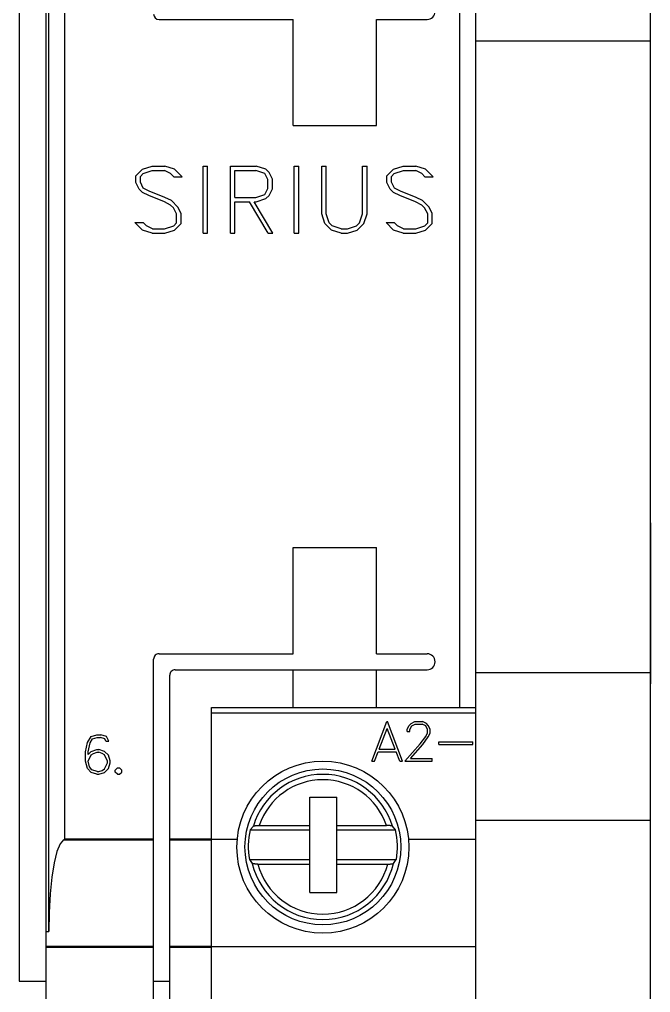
# Model space of a CAD drawing. Header units: millimetres. Extents: x -72 to 2978, y -1067 to 2817.
# Drawn here: x 2115.81 to 2139.3, y 1955.81 to 1992.02 of the extents above; entities that cross this region are included whole.
import ezdxf

# ---------------------------------------------------------------- set-up
doc = ezdxf.new("R2010")
doc.units = ezdxf.units.MM
doc.layers.add('10000_FRONT', color=7, linetype='Continuous')

msp = doc.modelspace()

# ---------------------------------------------------------------- linework, layer by layer
for p, q in [((2139.301, 1923.143), (2139.301, 2036.243)), ((2139.301, 1973.293), (2139.301, 1967.293)), ((2132.801, 1966.217), (2132.801, 1972.217))]:
    msp.add_line(p, q)
at = {"color": 6, "linetype": 'ByBlock'}
for p, q in [((2132.801, 1991.228), (2139.301, 1991.228)), ((2132.801, 1967.717), (2139.301, 1967.717)), ((2132.801, 1962.228), (2139.301, 1962.228))]:
    msp.add_line(p, q, dxfattribs=at)
at = {"layer": '10000_FRONT', "color": 7, "linetype": 'Continuous', "lineweight": 25}
for p, q in [((2116.801, 1951.718), (2116.801, 2008.718)), ((2115.811, 1956.228), (2115.811, 2004.228)), ((2116.901, 1958.079), (2116.901, 2002.357)), ((2117.501, 1961.523), (2117.501, 1998.913)), ((2132.201, 1966.418), (2132.201, 1994.018)), ((2132.801, 1966.418), (2132.801, 1994.018)), ((2121.001, 1992.018), (2126.001, 1992.018)), ((2126.001, 1988.068), (2126.001, 1992.018)), ((2129.101, 1992.018), (2130.981, 1992.018)), ((2129.101, 1988.068), (2129.101, 1992.018)), ((2126.001, 1988.068), (2129.101, 1988.068)), ((2120.138, 1986.196), (2120.385, 1986.442)), ((2120.385, 1986.442), (2120.745, 1986.562)), ((2120.745, 1986.562), (2121.218, 1986.562)), ((2121.578, 1986.444), (2121.218, 1986.562)), ((2121.858, 1986.161), (2121.578, 1986.444)), ((2122.639, 1986.562), (2122.805, 1986.562)), ((2122.639, 1984.063), (2122.639, 1986.562)), ((2122.805, 1984.063), (2122.805, 1986.562)), ((2123.659, 1986.562), (2124.618, 1986.562)), ((2123.659, 1984.063), (2123.659, 1986.562)), ((2124.976, 1986.442), (2124.618, 1986.562)), ((2125.102, 1986.321), (2124.976, 1986.442)), ((2126.039, 1986.562), (2126.205, 1986.562)), ((2126.039, 1984.063), (2126.039, 1986.562)), ((2126.205, 1984.063), (2126.205, 1986.562)), ((2127.059, 1986.562), (2127.225, 1986.562)), ((2127.059, 1984.785), (2127.059, 1986.562)), ((2127.225, 1984.79), (2127.225, 1986.562)), ((2128.579, 1986.562), (2128.746, 1986.562)), ((2128.579, 1984.79), (2128.579, 1986.562)), ((2128.746, 1984.785), (2128.746, 1986.562)), ((2129.488, 1986.196), (2129.735, 1986.442)), ((2129.735, 1986.442), (2130.095, 1986.562)), ((2130.095, 1986.562), (2130.568, 1986.562)), ((2130.928, 1986.444), (2130.568, 1986.562)), ((2131.208, 1986.161), (2130.928, 1986.444)), ((2120.138, 1985.946), (2120.138, 1986.196)), ((2120.307, 1986.178), (2120.411, 1986.282)), ((2120.307, 1985.961), (2120.307, 1986.178)), ((2120.411, 1986.282), (2120.751, 1986.396)), ((2120.751, 1986.396), (2121.207, 1986.396)), ((2121.431, 1986.282), (2121.207, 1986.396)), ((2121.553, 1986.161), (2121.431, 1986.282)), ((2121.553, 1986.161), (2121.858, 1986.161)), ((2123.825, 1986.396), (2124.61, 1986.396)), ((2123.825, 1985.396), (2123.825, 1986.396)), ((2124.943, 1986.282), (2124.61, 1986.396)), ((2125.054, 1986.065), (2124.943, 1986.282)), ((2125.054, 1985.727), (2125.054, 1986.065)), ((2125.221, 1986.077), (2125.102, 1986.321)), ((2125.221, 1985.715), (2125.221, 1986.077)), ((2129.488, 1985.946), (2129.488, 1986.196)), ((2129.657, 1986.178), (2129.761, 1986.282)), ((2129.657, 1985.961), (2129.657, 1986.178)), ((2129.761, 1986.282), (2130.101, 1986.396)), ((2130.101, 1986.396), (2130.557, 1986.396)), ((2130.781, 1986.282), (2130.557, 1986.396)), ((2130.903, 1986.161), (2130.781, 1986.282)), ((2130.903, 1986.161), (2131.208, 1986.161)), ((2120.258, 1985.704), (2120.138, 1985.946)), ((2120.382, 1985.58), (2120.258, 1985.704)), ((2120.417, 1985.742), (2120.307, 1985.961)), ((2120.64, 1985.63), (2120.417, 1985.742)), ((2124.943, 1985.51), (2125.054, 1985.727)), ((2125.102, 1985.471), (2125.221, 1985.715)), ((2129.608, 1985.704), (2129.488, 1985.946)), ((2129.732, 1985.58), (2129.608, 1985.704)), ((2129.767, 1985.742), (2129.657, 1985.961)), ((2129.99, 1985.63), (2129.767, 1985.742)), ((2120.621, 1985.463), (2120.382, 1985.58)), ((2121.2, 1985.23), (2120.621, 1985.463)), ((2121.224, 1985.395), (2120.64, 1985.63)), ((2121.464, 1985.28), (2121.224, 1985.395)), ((2123.825, 1985.396), (2124.61, 1985.396)), ((2124.61, 1985.396), (2124.943, 1985.51)), ((2124.617, 1985.23), (2124.976, 1985.35)), ((2124.976, 1985.35), (2125.102, 1985.471)), ((2129.971, 1985.463), (2129.732, 1985.58)), ((2130.55, 1985.23), (2129.971, 1985.463)), ((2130.574, 1985.395), (2129.99, 1985.63)), ((2130.814, 1985.28), (2130.574, 1985.395)), ((2121.431, 1985.113), (2121.2, 1985.23)), ((2121.54, 1985.004), (2121.431, 1985.113)), ((2121.704, 1985.039), (2121.464, 1985.28)), ((2121.654, 1984.78), (2121.54, 1985.004)), ((2121.821, 1984.797), (2121.704, 1985.039)), ((2123.825, 1985.23), (2124.364, 1985.23)), ((2123.825, 1984.063), (2123.825, 1985.23)), ((2125.061, 1984.063), (2124.364, 1985.23)), ((2125.242, 1984.063), (2124.544, 1985.23)), ((2124.544, 1985.23), (2124.617, 1985.23)), ((2130.781, 1985.113), (2130.55, 1985.23)), ((2130.89, 1985.004), (2130.781, 1985.113)), ((2131.054, 1985.039), (2130.814, 1985.28)), ((2131.004, 1984.78), (2130.89, 1985.004)), ((2131.171, 1984.797), (2131.054, 1985.039)), ((2121.654, 1984.448), (2121.654, 1984.78)), ((2121.821, 1984.429), (2121.821, 1984.797)), ((2127.177, 1984.426), (2127.059, 1984.785)), ((2127.34, 1984.45), (2127.225, 1984.79)), ((2128.464, 1984.45), (2128.579, 1984.79)), ((2128.625, 1984.426), (2128.746, 1984.785)), ((2131.004, 1984.448), (2131.004, 1984.78)), ((2131.171, 1984.429), (2131.171, 1984.797)), ((2120.385, 1984.182), (2120.102, 1984.464)), ((2120.102, 1984.464), (2120.408, 1984.464)), ((2120.531, 1984.344), (2120.408, 1984.464)), ((2120.754, 1984.23), (2120.531, 1984.344)), ((2120.754, 1984.23), (2121.21, 1984.23)), ((2121.21, 1984.23), (2121.55, 1984.344)), ((2121.55, 1984.344), (2121.654, 1984.448)), ((2121.578, 1984.184), (2121.821, 1984.429)), ((2127.422, 1984.183), (2127.177, 1984.426)), ((2127.446, 1984.343), (2127.34, 1984.45)), ((2127.788, 1984.229), (2127.446, 1984.343)), ((2127.788, 1984.229), (2128.015, 1984.229)), ((2128.015, 1984.229), (2128.357, 1984.343)), ((2128.357, 1984.343), (2128.464, 1984.45)), ((2128.382, 1984.183), (2128.625, 1984.426)), ((2129.735, 1984.182), (2129.452, 1984.464)), ((2129.452, 1984.464), (2129.758, 1984.464)), ((2129.881, 1984.344), (2129.758, 1984.464)), ((2130.104, 1984.23), (2129.881, 1984.344)), ((2130.104, 1984.23), (2130.56, 1984.23)), ((2130.56, 1984.23), (2130.9, 1984.344)), ((2130.9, 1984.344), (2131.004, 1984.448)), ((2130.928, 1984.184), (2131.171, 1984.429)), ((2120.745, 1984.063), (2120.385, 1984.182)), ((2120.745, 1984.063), (2121.218, 1984.063)), ((2121.218, 1984.063), (2121.578, 1984.184)), ((2122.639, 1984.063), (2122.805, 1984.063)), ((2123.659, 1984.063), (2123.825, 1984.063)), ((2125.061, 1984.063), (2125.242, 1984.063)), ((2126.039, 1984.063), (2126.205, 1984.063)), ((2127.782, 1984.063), (2127.422, 1984.183)), ((2127.782, 1984.063), (2128.023, 1984.063)), ((2128.023, 1984.063), (2128.382, 1984.183)), ((2130.095, 1984.063), (2129.735, 1984.182)), ((2130.095, 1984.063), (2130.568, 1984.063)), ((2130.568, 1984.063), (2130.928, 1984.184)), ((2126.001, 1972.368), (2129.101, 1972.368)), ((2126.001, 1968.418), (2126.001, 1972.368)), ((2129.101, 1968.418), (2129.101, 1972.368)), ((2121.001, 1968.418), (2126.001, 1968.418)), ((2129.101, 1968.418), (2130.981, 1968.418)), ((2120.801, 1951.718), (2120.801, 1968.218)), ((2121.401, 1952.718), (2121.401, 1967.618)), ((2121.601, 1967.818), (2130.981, 1967.818)), ((2126.001, 1966.418), (2126.001, 1967.818)), ((2129.101, 1966.418), (2129.101, 1967.818)), ((2122.951, 1966.418), (2132.801, 1966.418)), ((2122.951, 1952.718), (2122.951, 1966.418)), ((2122.951, 1966.218), (2132.801, 1966.218)), ((2132.801, 1966.218), (2132.801, 1966.418)), ((2132.801, 1961.518), (2132.801, 1966.218)), ((2128.92, 1964.421), (2129.482, 1965.891)), ((2129.482, 1965.891), (2129.503, 1965.891)), ((2130.065, 1964.421), (2129.503, 1965.891)), ((2130.313, 1965.75), (2130.386, 1965.821)), ((2130.386, 1965.821), (2130.529, 1965.891)), ((2130.408, 1965.728), (2130.537, 1965.793)), ((2130.529, 1965.891), (2130.811, 1965.891)), ((2130.537, 1965.793), (2130.803, 1965.793)), ((2130.933, 1965.728), (2130.803, 1965.793)), ((2130.954, 1965.82), (2130.811, 1965.891)), ((2131.027, 1965.749), (2130.954, 1965.82)), ((2118.477, 1965.331), (2118.691, 1965.401)), ((2118.691, 1965.401), (2118.832, 1965.401)), ((2119.048, 1965.331), (2118.832, 1965.401)), ((2129.195, 1964.869), (2129.492, 1965.634)), ((2129.79, 1964.869), (2129.492, 1965.634)), ((2130.243, 1965.607), (2130.313, 1965.75)), ((2130.243, 1965.518), (2130.243, 1965.607)), ((2130.243, 1965.518), (2130.342, 1965.518)), ((2130.342, 1965.599), (2130.408, 1965.728)), ((2130.342, 1965.518), (2130.342, 1965.599)), ((2130.931, 1965.336), (2130.997, 1965.47)), ((2130.997, 1965.599), (2130.933, 1965.728)), ((2130.997, 1965.47), (2130.997, 1965.599)), ((2131.098, 1965.605), (2131.027, 1965.749)), ((2131.027, 1965.319), (2131.098, 1965.46)), ((2131.098, 1965.46), (2131.098, 1965.605)), ((2118.266, 1964.771), (2118.334, 1965.117)), ((2118.334, 1965.117), (2118.477, 1965.331)), ((2118.365, 1964.767), (2118.434, 1965.106)), ((2118.434, 1965.106), (2118.526, 1965.244)), ((2118.526, 1965.244), (2118.694, 1965.302)), ((2118.694, 1965.302), (2118.827, 1965.302)), ((2118.982, 1965.248), (2118.827, 1965.302)), ((2119.026, 1965.164), (2118.982, 1965.248)), ((2119.026, 1965.164), (2119.13, 1965.164)), ((2119.13, 1965.164), (2119.048, 1965.331)), ((2130.155, 1964.421), (2130.727, 1965.064)), ((2130.363, 1964.519), (2130.819, 1965.042)), ((2130.727, 1965.064), (2130.931, 1965.336)), ((2130.819, 1965.042), (2131.027, 1965.319)), ((2131.42, 1965.135), (2132.686, 1965.135)), ((2131.42, 1965.037), (2131.42, 1965.135)), ((2131.42, 1965.037), (2132.686, 1965.037)), ((2132.686, 1965.037), (2132.686, 1965.135)), ((2118.266, 1964.425), (2118.266, 1964.771)), ((2118.365, 1964.669), (2118.479, 1964.783)), ((2118.365, 1964.669), (2118.365, 1964.767)), ((2118.479, 1964.783), (2118.691, 1964.853)), ((2118.481, 1964.657), (2118.563, 1964.709)), ((2118.563, 1964.709), (2118.694, 1964.754)), ((2118.691, 1964.853), (2118.763, 1964.853)), ((2118.694, 1964.754), (2118.759, 1964.754)), ((2118.891, 1964.709), (2118.759, 1964.754)), ((2118.975, 1964.783), (2118.763, 1964.853)), ((2118.973, 1964.657), (2118.891, 1964.709)), ((2119.118, 1964.64), (2118.975, 1964.783)), ((2129.023, 1964.421), (2129.158, 1964.771)), ((2129.158, 1964.771), (2129.827, 1964.771)), ((2129.195, 1964.869), (2129.79, 1964.869)), ((2129.963, 1964.421), (2129.827, 1964.771)), ((2118.336, 1964.144), (2118.266, 1964.425)), ((2118.365, 1964.425), (2118.481, 1964.657)), ((2118.418, 1964.214), (2118.365, 1964.425)), ((2119.089, 1964.423), (2118.973, 1964.657)), ((2118.973, 1964.129), (2119.089, 1964.363)), ((2119.089, 1964.363), (2119.089, 1964.423)), ((2119.188, 1964.428), (2119.118, 1964.64)), ((2119.118, 1964.144), (2119.188, 1964.356)), ((2119.188, 1964.356), (2119.188, 1964.428)), ((2128.92, 1964.421), (2129.023, 1964.421)), ((2129.963, 1964.421), (2130.065, 1964.421)), ((2130.155, 1964.421), (2131.165, 1964.421)), ((2130.363, 1964.519), (2131.165, 1964.519)), ((2131.165, 1964.421), (2131.165, 1964.519)), ((2118.479, 1964.002), (2118.336, 1964.144)), ((2118.496, 1964.098), (2118.418, 1964.214)), ((2118.691, 1963.931), (2118.479, 1964.002)), ((2118.694, 1964.031), (2118.496, 1964.098)), ((2118.694, 1964.031), (2118.759, 1964.031)), ((2118.759, 1964.031), (2118.891, 1964.077)), ((2118.763, 1963.931), (2118.975, 1964.002)), ((2118.891, 1964.077), (2118.973, 1964.129)), ((2118.975, 1964.002), (2119.118, 1964.144)), ((2119.374, 1964.09), (2119.452, 1964.169)), ((2119.374, 1964.01), (2119.374, 1964.09)), ((2119.452, 1963.931), (2119.374, 1964.01)), ((2119.452, 1964.169), (2119.533, 1964.169)), ((2119.611, 1964.09), (2119.533, 1964.169)), ((2119.533, 1963.931), (2119.611, 1964.01)), ((2119.611, 1964.01), (2119.611, 1964.09)), ((2118.691, 1963.931), (2118.763, 1963.931)), ((2119.452, 1963.931), (2119.533, 1963.931)), ((2126.616, 1963.078), (2127.616, 1963.078)), ((2126.616, 1962.028), (2126.616, 1963.078)), ((2127.616, 1962.028), (2127.616, 1963.078)), ((2124.513, 1961.999), (2124.397, 1961.858)), ((2124.397, 1961.858), (2126.616, 1961.858)), ((2124.513, 1961.999), (2124.516, 1962.002)), ((2124.516, 1962.002), (2124.52, 1962.005)), ((2124.52, 1962.005), (2124.525, 1962.007)), ((2124.525, 1962.007), (2124.532, 1962.009)), ((2124.532, 1962.009), (2124.539, 1962.011)), ((2124.539, 1962.011), (2124.549, 1962.014)), ((2124.549, 1962.014), (2124.559, 1962.016)), ((2124.559, 1962.016), (2124.57, 1962.018)), ((2124.57, 1962.018), (2124.581, 1962.019)), ((2124.581, 1962.019), (2124.593, 1962.021)), ((2124.593, 1962.021), (2124.607, 1962.022)), ((2124.607, 1962.022), (2124.622, 1962.024)), ((2124.622, 1962.024), (2124.636, 1962.025)), ((2124.636, 1962.025), (2124.651, 1962.026)), ((2124.651, 1962.026), (2124.666, 1962.027)), ((2124.666, 1962.027), (2124.683, 1962.027)), ((2124.683, 1962.027), (2124.699, 1962.028)), ((2124.699, 1962.028), (2124.716, 1962.028)), ((2124.716, 1962.028), (2124.732, 1962.028)), ((2124.732, 1962.028), (2126.616, 1962.028)), ((2126.616, 1961.858), (2126.616, 1962.028)), ((2126.616, 1960.758), (2126.616, 1961.858)), ((2127.616, 1962.028), (2129.469, 1962.028)), ((2127.616, 1961.858), (2127.616, 1962.028)), ((2127.616, 1961.858), (2129.804, 1961.858)), ((2127.616, 1960.758), (2127.616, 1961.858)), ((2129.482, 1962.028), (2129.469, 1962.028)), ((2129.496, 1962.028), (2129.482, 1962.028)), ((2129.51, 1962.028), (2129.496, 1962.028)), ((2129.524, 1962.027), (2129.51, 1962.028)), ((2129.537, 1962.027), (2129.524, 1962.027)), ((2129.549, 1962.026), (2129.537, 1962.027)), ((2129.562, 1962.025), (2129.549, 1962.026)), ((2129.574, 1962.024), (2129.562, 1962.025)), ((2129.586, 1962.023), (2129.574, 1962.024)), ((2129.598, 1962.022), (2129.586, 1962.023)), ((2129.609, 1962.021), (2129.598, 1962.022)), ((2129.619, 1962.019), (2129.609, 1962.021)), ((2129.629, 1962.018), (2129.619, 1962.019)), ((2129.638, 1962.016), (2129.629, 1962.018)), ((2129.647, 1962.015), (2129.638, 1962.016)), ((2129.655, 1962.013), (2129.647, 1962.015)), ((2129.662, 1962.011), (2129.655, 1962.013)), ((2129.668, 1962.009), (2129.662, 1962.011)), ((2129.674, 1962.008), (2129.668, 1962.009)), ((2129.679, 1962.006), (2129.674, 1962.008)), ((2129.683, 1962.004), (2129.679, 1962.006)), ((2129.686, 1962.002), (2129.683, 1962.004)), ((2129.688, 1961.999), (2129.686, 1962.002)), ((2129.804, 1961.858), (2129.688, 1961.999)), ((2117.441, 1961.488), (2117.449, 1961.493)), ((2117.441, 1961.488), (2120.801, 1961.488)), ((2117.449, 1961.493), (2117.458, 1961.498)), ((2117.458, 1961.498), (2117.466, 1961.503)), ((2117.466, 1961.503), (2117.475, 1961.508)), ((2117.475, 1961.508), (2117.484, 1961.513)), ((2117.484, 1961.513), (2117.492, 1961.518)), ((2117.492, 1961.518), (2117.501, 1961.523)), ((2117.501, 1961.523), (2120.801, 1961.523)), ((2121.401, 1961.523), (2122.951, 1961.523)), ((2121.401, 1961.488), (2122.951, 1961.488)), ((2122.951, 1961.518), (2123.915, 1961.518)), ((2130.286, 1961.518), (2132.801, 1961.518)), ((2132.801, 1957.521), (2132.801, 1961.518)), ((2124.365, 1960.758), (2126.616, 1960.758)), ((2124.365, 1960.758), (2124.471, 1960.617)), ((2126.616, 1960.588), (2126.616, 1960.758)), ((2127.616, 1960.758), (2129.836, 1960.758)), ((2127.616, 1960.588), (2127.616, 1960.758)), ((2129.73, 1960.617), (2129.836, 1960.758)), ((2124.473, 1960.615), (2124.471, 1960.617)), ((2124.476, 1960.613), (2124.473, 1960.615)), ((2124.479, 1960.611), (2124.476, 1960.613)), ((2124.484, 1960.609), (2124.479, 1960.611)), ((2124.489, 1960.607), (2124.484, 1960.609)), ((2124.495, 1960.605), (2124.489, 1960.607)), ((2124.502, 1960.604), (2124.495, 1960.605)), ((2124.51, 1960.602), (2124.502, 1960.604)), ((2124.519, 1960.6), (2124.51, 1960.602)), ((2124.527, 1960.599), (2124.519, 1960.6)), ((2124.537, 1960.597), (2124.527, 1960.599)), ((2124.547, 1960.596), (2124.537, 1960.597)), ((2124.557, 1960.595), (2124.547, 1960.596)), ((2124.569, 1960.593), (2124.557, 1960.595)), ((2124.581, 1960.592), (2124.569, 1960.593)), ((2124.593, 1960.591), (2124.581, 1960.592)), ((2124.605, 1960.591), (2124.593, 1960.591)), ((2124.617, 1960.59), (2124.605, 1960.591)), ((2124.63, 1960.589), (2124.617, 1960.59)), ((2124.644, 1960.589), (2124.63, 1960.589)), ((2124.657, 1960.589), (2124.644, 1960.589)), ((2124.671, 1960.588), (2124.657, 1960.589)), ((2124.684, 1960.588), (2124.671, 1960.588)), ((2124.684, 1960.588), (2126.616, 1960.588)), ((2126.616, 1959.528), (2126.616, 1960.588)), ((2127.616, 1960.588), (2129.517, 1960.588)), ((2127.616, 1959.528), (2127.616, 1960.588)), ((2129.517, 1960.588), (2129.533, 1960.588)), ((2129.533, 1960.588), (2129.55, 1960.589)), ((2129.55, 1960.589), (2129.566, 1960.589)), ((2129.566, 1960.589), (2129.582, 1960.59)), ((2129.582, 1960.59), (2129.597, 1960.591)), ((2129.597, 1960.591), (2129.611, 1960.592)), ((2129.611, 1960.592), (2129.626, 1960.593)), ((2129.626, 1960.593), (2129.64, 1960.594)), ((2129.64, 1960.594), (2129.653, 1960.596)), ((2129.653, 1960.596), (2129.666, 1960.597)), ((2129.666, 1960.597), (2129.677, 1960.599)), ((2129.677, 1960.599), (2129.687, 1960.601)), ((2129.687, 1960.601), (2129.697, 1960.603)), ((2129.697, 1960.603), (2129.706, 1960.605)), ((2129.706, 1960.605), (2129.713, 1960.607)), ((2129.713, 1960.607), (2129.719, 1960.61)), ((2129.719, 1960.61), (2129.724, 1960.612)), ((2129.724, 1960.612), (2129.728, 1960.614)), ((2129.728, 1960.614), (2129.73, 1960.617)), ((2126.616, 1959.528), (2127.616, 1959.528)), ((2116.801, 1958.079), (2116.901, 1958.079)), ((2116.801, 1957.537), (2120.801, 1957.537)), ((2116.801, 1957.502), (2120.801, 1957.502)), ((2121.401, 1957.537), (2122.951, 1957.537)), ((2121.401, 1957.502), (2122.951, 1957.502)), ((2122.951, 1957.521), (2132.801, 1957.521)), ((2132.801, 1953.718), (2132.801, 1957.521)), ((2115.801, 1956.228), (2116.801, 1956.228)), ((2120.801, 1956.228), (2121.401, 1956.228))]:
    msp.add_line(p, q, dxfattribs=at)
msp.add_lwpolyline([(2117.441, 1961.488), (2117.317, 1961.342), (2117.202, 1961.052), (2117.1, 1960.632), (2117.016, 1960.099), (2116.953, 1959.477), (2116.914, 1958.794), (2116.901, 1958.079)], dxfattribs=at)
for centre, radius in [((2127.101, 1961.218), 3.2), ((2127.101, 1961.228), 2.9)]:
    msp.add_circle(centre, radius, dxfattribs=at)
for centre, radius, start, end in [((2130.981, 1992.318), 0.3, 270.0001, 89.9999), ((2121.001, 1992.218), 0.2, 180.0001, 269.9999), ((2121.001, 1968.218), 0.2, 90.0001, 180.0001), ((2130.981, 1968.118), 0.3, 0.0001, 89.9999), ((2130.981, 1968.118), 0.3, 270.0001, 0.0001), ((2121.601, 1967.618), 0.2, 89.9999, 179.9999), ((2127.101, 1961.228), 2.7, 90, 163.4023), ((2127.101, 1961.228), 2.5, 18.6629, 161.3371), ((2127.101, 1961.228), 2.7, 16.5977, 90), ((2127.101, 1961.228), 2.776, 166.8814, 189.7486), ((2127.101, 1961.228), 2.776, 350.2514, 13.1186), ((2127.101, 1961.228), 2.7, 193.0846, 346.9154), ((2127.101, 1961.228), 2.5, 194.8328, 345.1672)]:
    msp.add_arc(centre, radius, start, end, dxfattribs=at)

doc.saveas('drawing.dxf')
